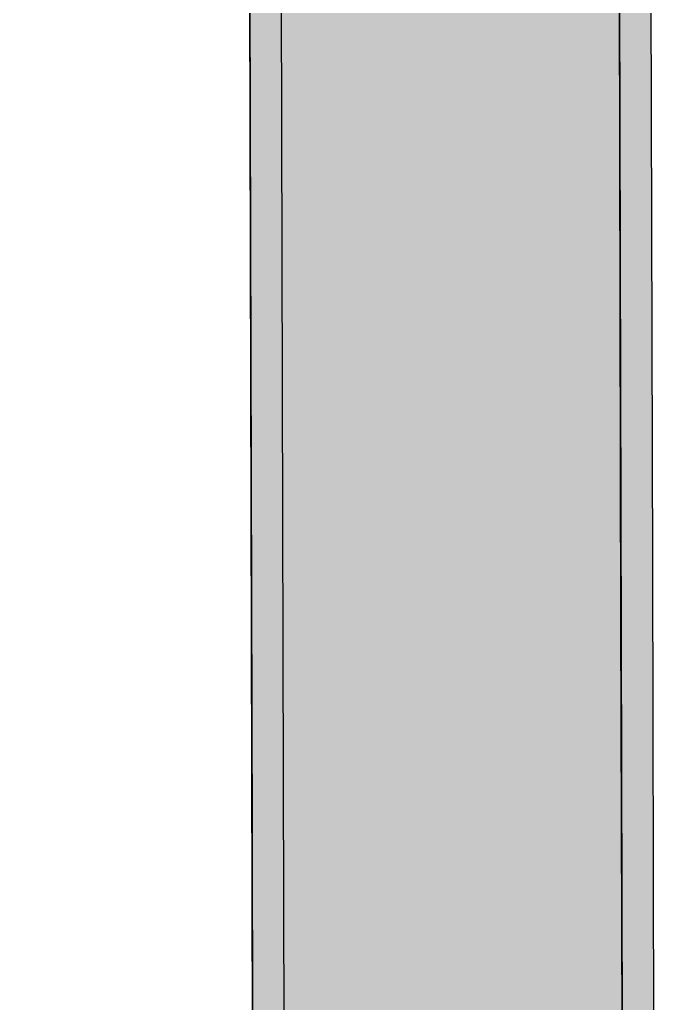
# Model space of a CAD drawing. Extents: x 0 to 2378, y 0 to 1682.
# Drawn here: x 1736.3 to 1778.9, y 1061.8 to 1127.8 of the extents above; entities that cross this region are included whole.
import ezdxf

# ---------------------------------------------------------------- set-up
doc = ezdxf.new("R2010")
doc.units = 0
doc.layers.add('SOMBRA', color=8, linetype='CONTINUOUS')
doc.layers.add('VISIBLE', color=7, linetype='CONTINUOUS')

msp = doc.modelspace()

# ---------------------------------------------------------------- linework, layer by layer
at = {"layer": 'SOMBRA', "color": 252}
for points in [[(1715.7974, 1168.155), (1730.3708, 1089.4814), (1740.5461, 1182.4437)], [(1766.7579, 1084.239), (1778.6026, 1158.0794), (1753.8539, 1143.7907)], [(1778.7743, 1091.1767), (1778.6026, 1158.0794), (1766.7579, 1084.239)], [(1751.9168, 1073.1882), (1753.6559, 1147.0894), (1751.7112, 1153.3121)], [(1751.9168, 1073.1882), (1753.8581, 1070.8745), (1753.6559, 1147.0894)], [(1753.8581, 1070.8745), (1753.942, 1073.8887), (1753.6559, 1147.0894)], [(1753.942, 1073.8887), (1753.8539, 1143.7907), (1753.6559, 1147.0894)], [(1766.7579, 1084.239), (1753.8539, 1143.7907), (1754.0255, 1076.888)], [(1753.942, 1073.8887), (1754.0255, 1076.888), (1753.8539, 1143.7907)], [(1778.9022, 1041.3075), (1778.7743, 1091.1767), (1766.7579, 1084.239)], [(1757.9289, 1029.1985), (1766.7579, 1084.239), (1754.0255, 1076.888)], [(1778.9022, 1041.3075), (1766.7579, 1084.239), (1757.9289, 1029.1985)], [(1753.942, 1073.8887), (1754.1535, 1027.0188), (1754.0255, 1076.888)], [(1757.9289, 1029.1985), (1754.0255, 1076.888), (1754.1535, 1027.0188)], [(1753.8581, 1070.8745), (1754.1263, 1026.7466), (1753.942, 1073.8887)], [(1753.942, 1073.8887), (1754.1263, 1026.7466), (1754.1535, 1027.0188)], [(1752.06, 1017.411), (1752.9621, 1038.6899), (1751.9168, 1073.1882)], [(1751.9168, 1073.1882), (1752.9621, 1038.6899), (1753.8581, 1070.8745)], [(1752.9621, 1038.6899), (1753.9791, 1025.272), (1753.8581, 1070.8745)], [(1753.8581, 1070.8745), (1753.9791, 1025.272), (1754.1263, 1026.7466)]]:
    msp.add_solid(points, dxfattribs=at)
at = {"layer": 'SOMBRA', "color": 253}
for points in [[(1732.3192, 1107.2818), (1735.118, 1152.407), (1740.5461, 1182.4437)], [(1777.7108, 1052.9786), (1776.6656, 1087.4769), (1776.46, 1167.6008)], [(1777.7108, 1052.9786), (1776.46, 1167.6008), (1778.4046, 1161.378)], [(1777.7108, 1052.9786), (1778.4046, 1161.378), (1778.6068, 1085.1632)], [(1778.6068, 1085.1632), (1778.4046, 1161.378), (1778.6908, 1088.1773)], [(1778.6908, 1088.1773), (1778.4046, 1161.378), (1778.6026, 1158.0794)], [(1752.0811, 1009.1642), (1751.7325, 1145.0155), (1776.4813, 1159.3041)], [(1752.0861, 1007.2235), (1752.0811, 1009.1642), (1776.4813, 1159.3041)], [(1752.0861, 1007.2235), (1776.4813, 1159.3041), (1776.8348, 1021.5122)], [(1778.6908, 1088.1773), (1778.6026, 1158.0794), (1778.7743, 1091.1767)], [(1778.875, 1041.0353), (1778.6908, 1088.1773), (1778.7743, 1091.1767)], [(1778.875, 1041.0353), (1778.7743, 1091.1767), (1778.9022, 1041.3075)], [(1778.7279, 1039.5607), (1778.6068, 1085.1632), (1778.6908, 1088.1773)], [(1778.7279, 1039.5607), (1778.6908, 1088.1773), (1778.875, 1041.0353)], [(1777.0668, 1029.8439), (1776.8087, 1031.6997), (1776.6656, 1087.4769)], [(1777.0668, 1029.8439), (1776.6656, 1087.4769), (1777.7108, 1052.9786)], [(1778.2595, 1034.8692), (1777.7108, 1052.9786), (1778.6068, 1085.1632)], [(1778.2595, 1034.8692), (1778.6068, 1085.1632), (1778.7279, 1039.5607)]]:
    msp.add_solid(points, dxfattribs=at)
at = {"layer": 'VISIBLE'}
for p, q in [((1776.6656, 1087.4769), (1776.46, 1167.6008)), ((1776.4813, 1159.3041), (1776.8348, 1021.5122)), ((1778.6026, 1158.0794), (1778.7743, 1091.1767)), ((1751.7112, 1153.3121), (1751.9168, 1073.1882)), ((1752.0811, 1009.1642), (1751.7325, 1145.0155)), ((1754.0255, 1076.888), (1753.8539, 1143.7907)), ((1778.7743, 1091.1767), (1778.9022, 1041.3075)), ((1776.8087, 1031.6997), (1776.6656, 1087.4769)), ((1754.1535, 1027.0188), (1754.0255, 1076.888)), ((1751.9168, 1073.1882), (1752.06, 1017.411))]:
    msp.add_line(p, q, dxfattribs=at)

doc.saveas('drawing.dxf')
